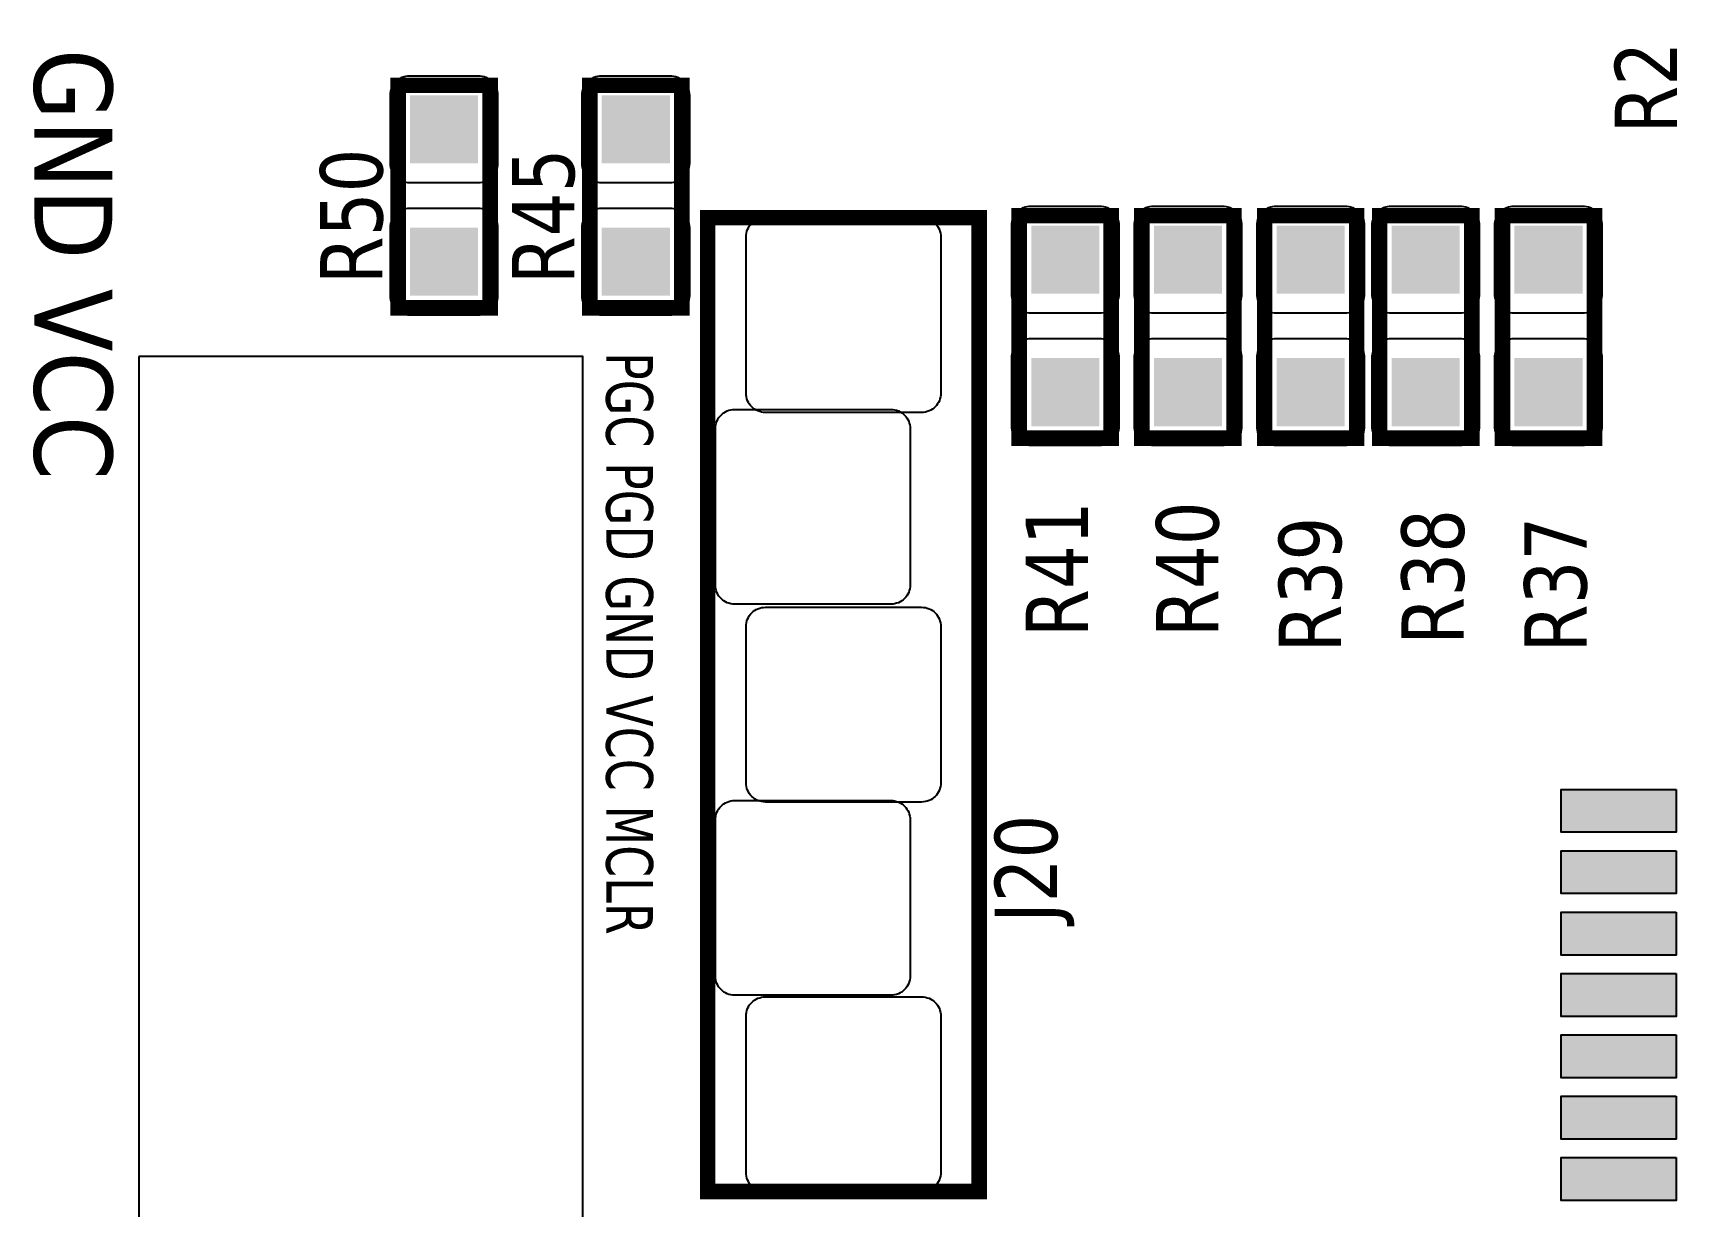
# Model space of a CAD drawing. Header units: millimetres. Extents: x 124 to 302, y 105 to 223.
# Drawn here: x 147.532 to 148.376, y 112.572 to 113.174 of the extents above; entities that cross this region are included whole.
import ezdxf

# ---------------------------------------------------------------- set-up
doc = ezdxf.new("R2010")
doc.units = ezdxf.units.MM
doc.styles.get("Standard").update_dxf_attribs({"font": 'tahoma.ttf'})

# ---------------------------------------------------------------- blocks, each defined once
blk = doc.blocks.new('RPAD')
blk.add_trace([(-0.5, -0.5), (-0.5, 0.5), (0.5, -0.5), (0.5, 0.5)])

msp = doc.modelspace()

# ---------------------------------------------------------------- linework, layer by layer
at = {"const_width": 0.008}
for points in [[(147.71919, 113.03327), (147.76644, 113.03327), (147.76644, 113.14745), (147.71919, 113.14745), (147.71919, 113.03327)], [(147.71919, 113.03327), (147.76644, 113.03327), (147.76644, 113.14745), (147.71919, 113.14745), (147.71919, 113.03327)], [(147.71919, 113.03327), (147.76644, 113.03327), (147.76644, 113.14745), (147.71919, 113.14745), (147.71919, 113.03327)], [(147.81762, 113.03327), (147.86486, 113.03327), (147.86486, 113.14745), (147.81762, 113.14745), (147.81762, 113.03327)], [(147.81762, 113.03327), (147.86486, 113.03327), (147.86486, 113.14745), (147.81762, 113.14745), (147.81762, 113.03327)], [(147.81762, 113.03327), (147.86486, 113.03327), (147.86486, 113.14745), (147.81762, 113.14745), (147.81762, 113.03327)], [(147.87815, 112.5795), (148.01752, 112.5795), (148.01752, 113.0795), (147.87815, 113.0795), (147.87815, 112.5795)], [(147.87815, 112.5795), (148.01752, 112.5795), (148.01752, 113.0795), (147.87815, 113.0795), (147.87815, 112.5795)], [(147.87815, 112.5795), (148.01752, 112.5795), (148.01752, 113.0795), (147.87815, 113.0795), (147.87815, 112.5795)], [(148.03809, 112.96634), (148.08533, 112.96634), (148.08533, 113.08052), (148.03809, 113.08052), (148.03809, 112.96634)], [(148.03809, 112.96634), (148.08533, 112.96634), (148.08533, 113.08052), (148.03809, 113.08052), (148.03809, 112.96634)], [(148.03809, 112.96634), (148.08533, 112.96634), (148.08533, 113.08052), (148.03809, 113.08052), (148.03809, 112.96634)], [(148.10108, 112.96634), (148.14833, 112.96634), (148.14833, 113.08052), (148.10108, 113.08052), (148.10108, 112.96634)], [(148.10108, 112.96634), (148.14833, 112.96634), (148.14833, 113.08052), (148.10108, 113.08052), (148.10108, 112.96634)], [(148.10108, 112.96634), (148.14833, 112.96634), (148.14833, 113.08052), (148.10108, 113.08052), (148.10108, 112.96634)], [(148.16407, 112.96634), (148.21132, 112.96634), (148.21132, 113.08052), (148.16407, 113.08052), (148.16407, 112.96634)], [(148.16407, 112.96634), (148.21132, 112.96634), (148.21132, 113.08052), (148.16407, 113.08052), (148.16407, 112.96634)], [(148.16407, 112.96634), (148.21132, 112.96634), (148.21132, 113.08052), (148.16407, 113.08052), (148.16407, 112.96634)], [(148.22313, 112.96634), (148.27037, 112.96634), (148.27037, 113.08052), (148.22313, 113.08052), (148.22313, 112.96634)], [(148.22313, 112.96634), (148.27037, 112.96634), (148.27037, 113.08052), (148.22313, 113.08052), (148.22313, 112.96634)], [(148.22313, 112.96634), (148.27037, 112.96634), (148.27037, 113.08052), (148.22313, 113.08052), (148.22313, 112.96634)], [(148.28612, 112.96634), (148.33337, 112.96634), (148.33337, 113.08052), (148.28612, 113.08052), (148.28612, 112.96634)], [(148.28612, 112.96634), (148.33337, 112.96634), (148.33337, 113.08052), (148.28612, 113.08052), (148.28612, 112.96634)], [(148.28612, 112.96634), (148.33337, 112.96634), (148.33337, 113.08052), (148.28612, 113.08052), (148.28612, 112.96634)]]:
    msp.add_lwpolyline(points, dxfattribs=at)
for points in [[(147.71531, 113.10739), (147.71531, 113.14239), (147.71536, 113.14343), (147.71551, 113.14444), (147.71576, 113.14541), (147.71609, 113.14633), (147.7165, 113.14721), (147.717, 113.14803), (147.71756, 113.1488), (147.7182, 113.1495), (147.71891, 113.15014), (147.71968, 113.15071), (147.7205, 113.15121), (147.72138, 113.15162), (147.7223, 113.15195), (147.72327, 113.1522), (147.72427, 113.15234), (147.72531, 113.15239), (147.76031, 113.15239), (147.76135, 113.15234), (147.76236, 113.1522), (147.76333, 113.15195), (147.76425, 113.15162), (147.76513, 113.15121), (147.76595, 113.15071), (147.76672, 113.15014), (147.76742, 113.1495), (147.76806, 113.1488), (147.76863, 113.14803), (147.76913, 113.14721), (147.76954, 113.14633), (147.76987, 113.14541), (147.77012, 113.14444), (147.77026, 113.14343), (147.77031, 113.14239), (147.77031, 113.10739), (147.77026, 113.10635), (147.77012, 113.10535), (147.76987, 113.10438), (147.76954, 113.10346), (147.76913, 113.10258), (147.76863, 113.10176), (147.76806, 113.10099), (147.76742, 113.10028), (147.76672, 113.09964), (147.76595, 113.09908), (147.76513, 113.09858), (147.76425, 113.09817), (147.76333, 113.09784), (147.76236, 113.09759), (147.76135, 113.09744), (147.76031, 113.09739), (147.72531, 113.09739), (147.72427, 113.09744), (147.72327, 113.09759), (147.7223, 113.09784), (147.72138, 113.09817), (147.7205, 113.09858), (147.71968, 113.09908), (147.71891, 113.09964), (147.7182, 113.10028), (147.71756, 113.10099), (147.717, 113.10176), (147.7165, 113.10258), (147.71609, 113.10346), (147.71576, 113.10438), (147.71551, 113.10535), (147.71536, 113.10635), (147.71531, 113.10739)], [(147.81374, 113.10739), (147.81374, 113.14239), (147.81379, 113.14343), (147.81394, 113.14444), (147.81418, 113.14541), (147.81451, 113.14633), (147.81493, 113.14721), (147.81542, 113.14803), (147.81599, 113.1488), (147.81663, 113.1495), (147.81734, 113.15014), (147.8181, 113.15071), (147.81893, 113.15121), (147.8198, 113.15162), (147.82073, 113.15195), (147.82169, 113.1522), (147.8227, 113.15234), (147.82374, 113.15239), (147.85874, 113.15239), (147.85978, 113.15234), (147.86078, 113.1522), (147.86175, 113.15195), (147.86267, 113.15162), (147.86355, 113.15121), (147.86438, 113.15071), (147.86514, 113.15014), (147.86585, 113.1495), (147.86649, 113.1488), (147.86706, 113.14803), (147.86755, 113.14721), (147.86797, 113.14633), (147.8683, 113.14541), (147.86854, 113.14444), (147.86869, 113.14343), (147.86874, 113.14239), (147.86874, 113.10739), (147.86869, 113.10635), (147.86854, 113.10535), (147.8683, 113.10438), (147.86797, 113.10346), (147.86755, 113.10258), (147.86706, 113.10176), (147.86649, 113.10099), (147.86585, 113.10028), (147.86514, 113.09964), (147.86438, 113.09908), (147.86355, 113.09858), (147.86267, 113.09817), (147.86175, 113.09784), (147.86078, 113.09759), (147.85978, 113.09744), (147.85874, 113.09739), (147.82374, 113.09739), (147.8227, 113.09744), (147.82169, 113.09759), (147.82073, 113.09784), (147.8198, 113.09817), (147.81893, 113.09858), (147.8181, 113.09908), (147.81734, 113.09964), (147.81663, 113.10028), (147.81599, 113.10099), (147.81542, 113.10176), (147.81493, 113.10258), (147.81451, 113.10346), (147.81418, 113.10438), (147.81394, 113.10535), (147.81379, 113.10635), (147.81374, 113.10739)], [(147.71531, 113.03939), (147.71531, 113.07439), (147.71536, 113.07543), (147.71551, 113.07644), (147.71576, 113.07741), (147.71609, 113.07833), (147.7165, 113.07921), (147.717, 113.08003), (147.71756, 113.0808), (147.7182, 113.0815), (147.71891, 113.08214), (147.71968, 113.08271), (147.7205, 113.08321), (147.72138, 113.08362), (147.7223, 113.08395), (147.72327, 113.0842), (147.72427, 113.08434), (147.72531, 113.08439), (147.76031, 113.08439), (147.76135, 113.08434), (147.76236, 113.0842), (147.76333, 113.08395), (147.76425, 113.08362), (147.76513, 113.08321), (147.76595, 113.08271), (147.76672, 113.08214), (147.76742, 113.0815), (147.76806, 113.0808), (147.76863, 113.08003), (147.76913, 113.07921), (147.76954, 113.07833), (147.76987, 113.07741), (147.77012, 113.07644), (147.77026, 113.07543), (147.77031, 113.07439), (147.77031, 113.03939), (147.77026, 113.03835), (147.77012, 113.03735), (147.76987, 113.03638), (147.76954, 113.03546), (147.76913, 113.03458), (147.76863, 113.03376), (147.76806, 113.03299), (147.76742, 113.03228), (147.76672, 113.03164), (147.76595, 113.03108), (147.76513, 113.03058), (147.76425, 113.03017), (147.76333, 113.02984), (147.76236, 113.02959), (147.76135, 113.02944), (147.76031, 113.02939), (147.72531, 113.02939), (147.72427, 113.02944), (147.72327, 113.02959), (147.7223, 113.02984), (147.72138, 113.03017), (147.7205, 113.03058), (147.71968, 113.03108), (147.71891, 113.03164), (147.7182, 113.03228), (147.71756, 113.03299), (147.717, 113.03376), (147.7165, 113.03458), (147.71609, 113.03546), (147.71576, 113.03638), (147.71551, 113.03735), (147.71536, 113.03835), (147.71531, 113.03939)], [(147.81374, 113.03939), (147.81374, 113.07439), (147.81379, 113.07543), (147.81394, 113.07644), (147.81418, 113.07741), (147.81451, 113.07833), (147.81493, 113.07921), (147.81542, 113.08003), (147.81599, 113.0808), (147.81663, 113.0815), (147.81734, 113.08214), (147.8181, 113.08271), (147.81893, 113.08321), (147.8198, 113.08362), (147.82073, 113.08395), (147.82169, 113.0842), (147.8227, 113.08434), (147.82374, 113.08439), (147.85874, 113.08439), (147.85978, 113.08434), (147.86078, 113.0842), (147.86175, 113.08395), (147.86267, 113.08362), (147.86355, 113.08321), (147.86438, 113.08271), (147.86514, 113.08214), (147.86585, 113.0815), (147.86649, 113.0808), (147.86706, 113.08003), (147.86755, 113.07921), (147.86797, 113.07833), (147.8683, 113.07741), (147.86854, 113.07644), (147.86869, 113.07543), (147.86874, 113.07439), (147.86874, 113.03939), (147.86869, 113.03835), (147.86854, 113.03735), (147.8683, 113.03638), (147.86797, 113.03546), (147.86755, 113.03458), (147.86706, 113.03376), (147.86649, 113.03299), (147.86585, 113.03228), (147.86514, 113.03164), (147.86438, 113.03108), (147.86355, 113.03058), (147.86267, 113.03017), (147.86175, 113.02984), (147.86078, 113.02959), (147.85978, 113.02944), (147.85874, 113.02939), (147.82374, 113.02939), (147.8227, 113.02944), (147.82169, 113.02959), (147.82073, 113.02984), (147.8198, 113.03017), (147.81893, 113.03058), (147.8181, 113.03108), (147.81734, 113.03164), (147.81663, 113.03228), (147.81599, 113.03299), (147.81542, 113.03376), (147.81493, 113.03458), (147.81451, 113.03546), (147.81418, 113.03638), (147.81394, 113.03735), (147.81379, 113.03835), (147.81374, 113.03939)], [(148.03421, 113.04046), (148.03421, 113.07546), (148.03426, 113.0765), (148.03441, 113.07751), (148.03465, 113.07848), (148.03498, 113.0794), (148.0354, 113.08028), (148.03589, 113.0811), (148.03646, 113.08187), (148.0371, 113.08257), (148.03781, 113.08321), (148.03858, 113.08378), (148.0394, 113.08428), (148.04028, 113.08469), (148.0412, 113.08502), (148.04217, 113.08527), (148.04317, 113.08541), (148.04421, 113.08546), (148.07921, 113.08546), (148.08025, 113.08541), (148.08126, 113.08527), (148.08222, 113.08502), (148.08315, 113.08469), (148.08402, 113.08428), (148.08485, 113.08378), (148.08561, 113.08321), (148.08632, 113.08257), (148.08696, 113.08187), (148.08753, 113.0811), (148.08803, 113.08028), (148.08844, 113.0794), (148.08877, 113.07848), (148.08901, 113.07751), (148.08916, 113.0765), (148.08921, 113.07546), (148.08921, 113.04046), (148.08916, 113.03943), (148.08901, 113.03842), (148.08877, 113.03745), (148.08844, 113.03653), (148.08803, 113.03565), (148.08753, 113.03483), (148.08696, 113.03406), (148.08632, 113.03336), (148.08561, 113.03272), (148.08485, 113.03215), (148.08402, 113.03165), (148.08315, 113.03124), (148.08222, 113.03091), (148.08126, 113.03066), (148.08025, 113.03052), (148.07921, 113.03046), (148.04421, 113.03046), (148.04317, 113.03052), (148.04217, 113.03066), (148.0412, 113.03091), (148.04028, 113.03124), (148.0394, 113.03165), (148.03858, 113.03215), (148.03781, 113.03272), (148.0371, 113.03336), (148.03646, 113.03406), (148.03589, 113.03483), (148.0354, 113.03565), (148.03498, 113.03653), (148.03465, 113.03745), (148.03441, 113.03842), (148.03426, 113.03943), (148.03421, 113.04046)], [(148.0972, 113.04046), (148.0972, 113.07546), (148.09725, 113.0765), (148.0974, 113.07751), (148.09764, 113.07848), (148.09798, 113.0794), (148.09839, 113.08028), (148.09888, 113.0811), (148.09945, 113.08187), (148.10009, 113.08257), (148.1008, 113.08321), (148.10157, 113.08378), (148.10239, 113.08428), (148.10327, 113.08469), (148.10419, 113.08502), (148.10516, 113.08527), (148.10616, 113.08541), (148.1072, 113.08546), (148.1422, 113.08546), (148.14324, 113.08541), (148.14425, 113.08527), (148.14522, 113.08502), (148.14614, 113.08469), (148.14702, 113.08428), (148.14784, 113.08378), (148.14861, 113.08321), (148.14931, 113.08257), (148.14995, 113.08187), (148.15052, 113.0811), (148.15102, 113.08028), (148.15143, 113.0794), (148.15176, 113.07848), (148.15201, 113.07751), (148.15215, 113.0765), (148.1522, 113.07546), (148.1522, 113.04046), (148.15215, 113.03943), (148.15201, 113.03842), (148.15176, 113.03745), (148.15143, 113.03653), (148.15102, 113.03565), (148.15052, 113.03483), (148.14995, 113.03406), (148.14931, 113.03336), (148.14861, 113.03272), (148.14784, 113.03215), (148.14702, 113.03165), (148.14614, 113.03124), (148.14522, 113.03091), (148.14425, 113.03066), (148.14324, 113.03052), (148.1422, 113.03046), (148.1072, 113.03046), (148.10616, 113.03052), (148.10516, 113.03066), (148.10419, 113.03091), (148.10327, 113.03124), (148.10239, 113.03165), (148.10157, 113.03215), (148.1008, 113.03272), (148.10009, 113.03336), (148.09945, 113.03406), (148.09888, 113.03483), (148.09839, 113.03565), (148.09798, 113.03653), (148.09764, 113.03745), (148.0974, 113.03842), (148.09725, 113.03943), (148.0972, 113.04046)], [(148.1602, 113.04046), (148.1602, 113.07546), (148.16025, 113.0765), (148.16039, 113.07751), (148.16064, 113.07848), (148.16097, 113.0794), (148.16138, 113.08028), (148.16188, 113.0811), (148.16245, 113.08187), (148.16309, 113.08257), (148.16379, 113.08321), (148.16456, 113.08378), (148.16538, 113.08428), (148.16626, 113.08469), (148.16718, 113.08502), (148.16815, 113.08527), (148.16916, 113.08541), (148.1702, 113.08546), (148.2052, 113.08546), (148.20624, 113.08541), (148.20724, 113.08527), (148.20821, 113.08502), (148.20913, 113.08469), (148.21001, 113.08428), (148.21083, 113.08378), (148.2116, 113.08321), (148.21231, 113.08257), (148.21295, 113.08187), (148.21351, 113.0811), (148.21401, 113.08028), (148.21442, 113.0794), (148.21476, 113.07848), (148.215, 113.07751), (148.21515, 113.0765), (148.2152, 113.07546), (148.2152, 113.04046), (148.21515, 113.03943), (148.215, 113.03842), (148.21476, 113.03745), (148.21442, 113.03653), (148.21401, 113.03565), (148.21351, 113.03483), (148.21295, 113.03406), (148.21231, 113.03336), (148.2116, 113.03272), (148.21083, 113.03215), (148.21001, 113.03165), (148.20913, 113.03124), (148.20821, 113.03091), (148.20724, 113.03066), (148.20624, 113.03052), (148.2052, 113.03046), (148.1702, 113.03046), (148.16916, 113.03052), (148.16815, 113.03066), (148.16718, 113.03091), (148.16626, 113.03124), (148.16538, 113.03165), (148.16456, 113.03215), (148.16379, 113.03272), (148.16309, 113.03336), (148.16245, 113.03406), (148.16188, 113.03483), (148.16138, 113.03565), (148.16097, 113.03653), (148.16064, 113.03745), (148.16039, 113.03842), (148.16025, 113.03943), (148.1602, 113.04046)], [(148.21925, 113.04046), (148.21925, 113.07546), (148.2193, 113.0765), (148.21945, 113.07751), (148.21969, 113.07848), (148.22002, 113.0794), (148.22044, 113.08028), (148.22093, 113.0811), (148.2215, 113.08187), (148.22214, 113.08257), (148.22285, 113.08321), (148.22362, 113.08378), (148.22444, 113.08428), (148.22532, 113.08469), (148.22624, 113.08502), (148.22721, 113.08527), (148.22821, 113.08541), (148.22925, 113.08546), (148.26425, 113.08546), (148.26529, 113.08541), (148.2663, 113.08527), (148.26726, 113.08502), (148.26819, 113.08469), (148.26906, 113.08428), (148.26989, 113.08378), (148.27065, 113.08321), (148.27136, 113.08257), (148.272, 113.08187), (148.27257, 113.0811), (148.27306, 113.08028), (148.27348, 113.0794), (148.27381, 113.07848), (148.27405, 113.07751), (148.2742, 113.0765), (148.27425, 113.07546), (148.27425, 113.04046), (148.2742, 113.03943), (148.27405, 113.03842), (148.27381, 113.03745), (148.27348, 113.03653), (148.27306, 113.03565), (148.27257, 113.03483), (148.272, 113.03406), (148.27136, 113.03336), (148.27065, 113.03272), (148.26989, 113.03215), (148.26906, 113.03165), (148.26819, 113.03124), (148.26726, 113.03091), (148.2663, 113.03066), (148.26529, 113.03052), (148.26425, 113.03046), (148.22925, 113.03046), (148.22821, 113.03052), (148.22721, 113.03066), (148.22624, 113.03091), (148.22532, 113.03124), (148.22444, 113.03165), (148.22362, 113.03215), (148.22285, 113.03272), (148.22214, 113.03336), (148.2215, 113.03406), (148.22093, 113.03483), (148.22044, 113.03565), (148.22002, 113.03653), (148.21969, 113.03745), (148.21945, 113.03842), (148.2193, 113.03943), (148.21925, 113.04046)], [(148.28224, 113.04046), (148.28224, 113.07546), (148.28229, 113.0765), (148.28244, 113.07751), (148.28268, 113.07848), (148.28301, 113.0794), (148.28343, 113.08028), (148.28392, 113.0811), (148.28449, 113.08187), (148.28513, 113.08257), (148.28584, 113.08321), (148.28661, 113.08378), (148.28743, 113.08428), (148.28831, 113.08469), (148.28923, 113.08502), (148.2902, 113.08527), (148.2912, 113.08541), (148.29224, 113.08546), (148.32724, 113.08546), (148.32828, 113.08541), (148.32929, 113.08527), (148.33025, 113.08502), (148.33118, 113.08469), (148.33206, 113.08428), (148.33288, 113.08378), (148.33365, 113.08321), (148.33435, 113.08257), (148.33499, 113.08187), (148.33556, 113.0811), (148.33606, 113.08028), (148.33647, 113.0794), (148.3368, 113.07848), (148.33704, 113.07751), (148.33719, 113.0765), (148.33724, 113.07546), (148.33724, 113.04046), (148.33719, 113.03943), (148.33704, 113.03842), (148.3368, 113.03745), (148.33647, 113.03653), (148.33606, 113.03565), (148.33556, 113.03483), (148.33499, 113.03406), (148.33435, 113.03336), (148.33365, 113.03272), (148.33288, 113.03215), (148.33206, 113.03165), (148.33118, 113.03124), (148.33025, 113.03091), (148.32929, 113.03066), (148.32828, 113.03052), (148.32724, 113.03046), (148.29224, 113.03046), (148.2912, 113.03052), (148.2902, 113.03066), (148.28923, 113.03091), (148.28831, 113.03124), (148.28743, 113.03165), (148.28661, 113.03215), (148.28584, 113.03272), (148.28513, 113.03336), (148.28449, 113.03406), (148.28392, 113.03483), (148.28343, 113.03565), (148.28301, 113.03653), (148.28268, 113.03745), (148.28244, 113.03842), (148.28229, 113.03943), (148.28224, 113.04046)], [(147.99784, 113.0695), (147.99784, 112.9895), (147.99779, 112.98846), (147.99764, 112.98746), (147.9974, 112.98649), (147.99707, 112.98556), (147.99665, 112.98469), (147.99616, 112.98386), (147.99559, 112.9831), (147.99495, 112.98239), (147.99424, 112.98175), (147.99347, 112.98118), (147.99265, 112.98069), (147.99177, 112.98027), (147.99085, 112.97994), (147.98988, 112.9797), (147.98888, 112.97955), (147.98784, 112.9795), (147.90784, 112.9795), (147.9068, 112.97955), (147.90579, 112.9797), (147.90483, 112.97994), (147.9039, 112.98027), (147.90303, 112.98069), (147.9022, 112.98118), (147.90143, 112.98175), (147.90073, 112.98239), (147.90009, 112.9831), (147.89952, 112.98386), (147.89902, 112.98469), (147.89861, 112.98556), (147.89828, 112.98649), (147.89804, 112.98746), (147.89789, 112.98846), (147.89784, 112.9895), (147.89784, 113.0695), (147.89789, 113.07054), (147.89804, 113.07154), (147.89828, 113.07251), (147.89861, 113.07344), (147.89902, 113.07431), (147.89952, 113.07514), (147.90009, 113.0759), (147.90073, 113.07661), (147.90143, 113.07725), (147.9022, 113.07782), (147.90303, 113.07831), (147.9039, 113.07873), (147.90483, 113.07906), (147.90579, 113.0793), (147.9068, 113.07945), (147.90784, 113.0795), (147.98784, 113.0795), (147.98888, 113.07945), (147.98988, 113.0793), (147.99085, 113.07906), (147.99177, 113.07873), (147.99265, 113.07831), (147.99347, 113.07782), (147.99424, 113.07725), (147.99495, 113.07661), (147.99559, 113.0759), (147.99616, 113.07514), (147.99665, 113.07431), (147.99707, 113.07344), (147.9974, 113.07251), (147.99764, 113.07154), (147.99779, 113.07054), (147.99784, 113.0695)], [(148.03421, 112.97246), (148.03421, 113.00746), (148.03426, 113.0085), (148.03441, 113.00951), (148.03465, 113.01048), (148.03498, 113.0114), (148.0354, 113.01228), (148.03589, 113.0131), (148.03646, 113.01387), (148.0371, 113.01457), (148.03781, 113.01521), (148.03858, 113.01578), (148.0394, 113.01628), (148.04028, 113.01669), (148.0412, 113.01702), (148.04217, 113.01727), (148.04317, 113.01741), (148.04421, 113.01746), (148.07921, 113.01746), (148.08025, 113.01741), (148.08126, 113.01727), (148.08222, 113.01702), (148.08315, 113.01669), (148.08402, 113.01628), (148.08485, 113.01578), (148.08561, 113.01521), (148.08632, 113.01457), (148.08696, 113.01387), (148.08753, 113.0131), (148.08803, 113.01228), (148.08844, 113.0114), (148.08877, 113.01048), (148.08901, 113.00951), (148.08916, 113.0085), (148.08921, 113.00746), (148.08921, 112.97246), (148.08916, 112.97143), (148.08901, 112.97042), (148.08877, 112.96945), (148.08844, 112.96853), (148.08803, 112.96765), (148.08753, 112.96683), (148.08696, 112.96606), (148.08632, 112.96536), (148.08561, 112.96472), (148.08485, 112.96415), (148.08402, 112.96365), (148.08315, 112.96324), (148.08222, 112.96291), (148.08126, 112.96266), (148.08025, 112.96252), (148.07921, 112.96246), (148.04421, 112.96246), (148.04317, 112.96252), (148.04217, 112.96266), (148.0412, 112.96291), (148.04028, 112.96324), (148.0394, 112.96365), (148.03858, 112.96415), (148.03781, 112.96472), (148.0371, 112.96536), (148.03646, 112.96606), (148.03589, 112.96683), (148.0354, 112.96765), (148.03498, 112.96853), (148.03465, 112.96945), (148.03441, 112.97042), (148.03426, 112.97143), (148.03421, 112.97246)], [(148.0972, 112.97246), (148.0972, 113.00746), (148.09725, 113.0085), (148.0974, 113.00951), (148.09764, 113.01048), (148.09798, 113.0114), (148.09839, 113.01228), (148.09888, 113.0131), (148.09945, 113.01387), (148.10009, 113.01457), (148.1008, 113.01521), (148.10157, 113.01578), (148.10239, 113.01628), (148.10327, 113.01669), (148.10419, 113.01702), (148.10516, 113.01727), (148.10616, 113.01741), (148.1072, 113.01746), (148.1422, 113.01746), (148.14324, 113.01741), (148.14425, 113.01727), (148.14522, 113.01702), (148.14614, 113.01669), (148.14702, 113.01628), (148.14784, 113.01578), (148.14861, 113.01521), (148.14931, 113.01457), (148.14995, 113.01387), (148.15052, 113.0131), (148.15102, 113.01228), (148.15143, 113.0114), (148.15176, 113.01048), (148.15201, 113.00951), (148.15215, 113.0085), (148.1522, 113.00746), (148.1522, 112.97246), (148.15215, 112.97143), (148.15201, 112.97042), (148.15176, 112.96945), (148.15143, 112.96853), (148.15102, 112.96765), (148.15052, 112.96683), (148.14995, 112.96606), (148.14931, 112.96536), (148.14861, 112.96472), (148.14784, 112.96415), (148.14702, 112.96365), (148.14614, 112.96324), (148.14522, 112.96291), (148.14425, 112.96266), (148.14324, 112.96252), (148.1422, 112.96246), (148.1072, 112.96246), (148.10616, 112.96252), (148.10516, 112.96266), (148.10419, 112.96291), (148.10327, 112.96324), (148.10239, 112.96365), (148.10157, 112.96415), (148.1008, 112.96472), (148.10009, 112.96536), (148.09945, 112.96606), (148.09888, 112.96683), (148.09839, 112.96765), (148.09798, 112.96853), (148.09764, 112.96945), (148.0974, 112.97042), (148.09725, 112.97143), (148.0972, 112.97246)], [(148.1602, 112.97246), (148.1602, 113.00746), (148.16025, 113.0085), (148.16039, 113.00951), (148.16064, 113.01048), (148.16097, 113.0114), (148.16138, 113.01228), (148.16188, 113.0131), (148.16245, 113.01387), (148.16309, 113.01457), (148.16379, 113.01521), (148.16456, 113.01578), (148.16538, 113.01628), (148.16626, 113.01669), (148.16718, 113.01702), (148.16815, 113.01727), (148.16916, 113.01741), (148.1702, 113.01746), (148.2052, 113.01746), (148.20624, 113.01741), (148.20724, 113.01727), (148.20821, 113.01702), (148.20913, 113.01669), (148.21001, 113.01628), (148.21083, 113.01578), (148.2116, 113.01521), (148.21231, 113.01457), (148.21295, 113.01387), (148.21351, 113.0131), (148.21401, 113.01228), (148.21442, 113.0114), (148.21476, 113.01048), (148.215, 113.00951), (148.21515, 113.0085), (148.2152, 113.00746), (148.2152, 112.97246), (148.21515, 112.97143), (148.215, 112.97042), (148.21476, 112.96945), (148.21442, 112.96853), (148.21401, 112.96765), (148.21351, 112.96683), (148.21295, 112.96606), (148.21231, 112.96536), (148.2116, 112.96472), (148.21083, 112.96415), (148.21001, 112.96365), (148.20913, 112.96324), (148.20821, 112.96291), (148.20724, 112.96266), (148.20624, 112.96252), (148.2052, 112.96246), (148.1702, 112.96246), (148.16916, 112.96252), (148.16815, 112.96266), (148.16718, 112.96291), (148.16626, 112.96324), (148.16538, 112.96365), (148.16456, 112.96415), (148.16379, 112.96472), (148.16309, 112.96536), (148.16245, 112.96606), (148.16188, 112.96683), (148.16138, 112.96765), (148.16097, 112.96853), (148.16064, 112.96945), (148.16039, 112.97042), (148.16025, 112.97143), (148.1602, 112.97246)], [(148.21925, 112.97246), (148.21925, 113.00746), (148.2193, 113.0085), (148.21945, 113.00951), (148.21969, 113.01048), (148.22002, 113.0114), (148.22044, 113.01228), (148.22093, 113.0131), (148.2215, 113.01387), (148.22214, 113.01457), (148.22285, 113.01521), (148.22362, 113.01578), (148.22444, 113.01628), (148.22532, 113.01669), (148.22624, 113.01702), (148.22721, 113.01727), (148.22821, 113.01741), (148.22925, 113.01746), (148.26425, 113.01746), (148.26529, 113.01741), (148.2663, 113.01727), (148.26726, 113.01702), (148.26819, 113.01669), (148.26906, 113.01628), (148.26989, 113.01578), (148.27065, 113.01521), (148.27136, 113.01457), (148.272, 113.01387), (148.27257, 113.0131), (148.27306, 113.01228), (148.27348, 113.0114), (148.27381, 113.01048), (148.27405, 113.00951), (148.2742, 113.0085), (148.27425, 113.00746), (148.27425, 112.97246), (148.2742, 112.97143), (148.27405, 112.97042), (148.27381, 112.96945), (148.27348, 112.96853), (148.27306, 112.96765), (148.27257, 112.96683), (148.272, 112.96606), (148.27136, 112.96536), (148.27065, 112.96472), (148.26989, 112.96415), (148.26906, 112.96365), (148.26819, 112.96324), (148.26726, 112.96291), (148.2663, 112.96266), (148.26529, 112.96252), (148.26425, 112.96246), (148.22925, 112.96246), (148.22821, 112.96252), (148.22721, 112.96266), (148.22624, 112.96291), (148.22532, 112.96324), (148.22444, 112.96365), (148.22362, 112.96415), (148.22285, 112.96472), (148.22214, 112.96536), (148.2215, 112.96606), (148.22093, 112.96683), (148.22044, 112.96765), (148.22002, 112.96853), (148.21969, 112.96945), (148.21945, 112.97042), (148.2193, 112.97143), (148.21925, 112.97246)], [(148.28224, 112.97246), (148.28224, 113.00746), (148.28229, 113.0085), (148.28244, 113.00951), (148.28268, 113.01048), (148.28301, 113.0114), (148.28343, 113.01228), (148.28392, 113.0131), (148.28449, 113.01387), (148.28513, 113.01457), (148.28584, 113.01521), (148.28661, 113.01578), (148.28743, 113.01628), (148.28831, 113.01669), (148.28923, 113.01702), (148.2902, 113.01727), (148.2912, 113.01741), (148.29224, 113.01746), (148.32724, 113.01746), (148.32828, 113.01741), (148.32929, 113.01727), (148.33025, 113.01702), (148.33118, 113.01669), (148.33206, 113.01628), (148.33288, 113.01578), (148.33365, 113.01521), (148.33435, 113.01457), (148.33499, 113.01387), (148.33556, 113.0131), (148.33606, 113.01228), (148.33647, 113.0114), (148.3368, 113.01048), (148.33704, 113.00951), (148.33719, 113.0085), (148.33724, 113.00746), (148.33724, 112.97246), (148.33719, 112.97143), (148.33704, 112.97042), (148.3368, 112.96945), (148.33647, 112.96853), (148.33606, 112.96765), (148.33556, 112.96683), (148.33499, 112.96606), (148.33435, 112.96536), (148.33365, 112.96472), (148.33288, 112.96415), (148.33206, 112.96365), (148.33118, 112.96324), (148.33025, 112.96291), (148.32929, 112.96266), (148.32828, 112.96252), (148.32724, 112.96246), (148.29224, 112.96246), (148.2912, 112.96252), (148.2902, 112.96266), (148.28923, 112.96291), (148.28831, 112.96324), (148.28743, 112.96365), (148.28661, 112.96415), (148.28584, 112.96472), (148.28513, 112.96536), (148.28449, 112.96606), (148.28392, 112.96683), (148.28343, 112.96765), (148.28301, 112.96853), (148.28268, 112.96945), (148.28244, 112.97042), (148.28229, 112.97143), (148.28224, 112.97246)], [(147.98209, 112.97108), (147.98209, 112.89108), (147.98204, 112.89004), (147.98189, 112.88903), (147.98165, 112.88806), (147.98132, 112.88714), (147.9809, 112.88626), (147.98041, 112.88544), (147.97984, 112.88467), (147.9792, 112.88397), (147.97849, 112.88333), (147.97773, 112.88276), (147.9769, 112.88226), (147.97603, 112.88185), (147.9751, 112.88152), (147.97413, 112.88127), (147.97313, 112.88113), (147.97209, 112.88108), (147.89209, 112.88108), (147.89105, 112.88113), (147.89005, 112.88127), (147.88908, 112.88152), (147.88815, 112.88185), (147.88728, 112.88226), (147.88645, 112.88276), (147.88569, 112.88333), (147.88498, 112.88397), (147.88434, 112.88467), (147.88377, 112.88544), (147.88328, 112.88626), (147.88286, 112.88714), (147.88253, 112.88806), (147.88229, 112.88903), (147.88214, 112.89004), (147.88209, 112.89108), (147.88209, 112.97108), (147.88214, 112.97211), (147.88229, 112.97312), (147.88253, 112.97409), (147.88286, 112.97501), (147.88328, 112.97589), (147.88377, 112.97671), (147.88434, 112.97748), (147.88498, 112.97818), (147.88569, 112.97882), (147.88645, 112.97939), (147.88728, 112.97989), (147.88815, 112.9803), (147.88908, 112.98063), (147.89005, 112.98088), (147.89105, 112.98102), (147.89209, 112.98108), (147.97209, 112.98108), (147.97313, 112.98102), (147.97413, 112.98088), (147.9751, 112.98063), (147.97603, 112.9803), (147.9769, 112.97989), (147.97773, 112.97939), (147.97849, 112.97882), (147.9792, 112.97818), (147.97984, 112.97748), (147.98041, 112.97671), (147.9809, 112.97589), (147.98132, 112.97501), (147.98165, 112.97409), (147.98189, 112.97312), (147.98204, 112.97211), (147.98209, 112.97108)], [(147.99784, 112.8695), (147.99784, 112.7895), (147.99779, 112.78846), (147.99764, 112.78746), (147.9974, 112.78649), (147.99707, 112.78556), (147.99665, 112.78469), (147.99616, 112.78386), (147.99559, 112.7831), (147.99495, 112.78239), (147.99424, 112.78175), (147.99347, 112.78118), (147.99265, 112.78069), (147.99177, 112.78027), (147.99085, 112.77994), (147.98988, 112.7797), (147.98888, 112.77955), (147.98784, 112.7795), (147.90784, 112.7795), (147.9068, 112.77955), (147.90579, 112.7797), (147.90483, 112.77994), (147.9039, 112.78027), (147.90303, 112.78069), (147.9022, 112.78118), (147.90143, 112.78175), (147.90073, 112.78239), (147.90009, 112.7831), (147.89952, 112.78386), (147.89902, 112.78469), (147.89861, 112.78556), (147.89828, 112.78649), (147.89804, 112.78746), (147.89789, 112.78846), (147.89784, 112.7895), (147.89784, 112.8695), (147.89789, 112.87054), (147.89804, 112.87154), (147.89828, 112.87251), (147.89861, 112.87344), (147.89902, 112.87431), (147.89952, 112.87514), (147.90009, 112.8759), (147.90073, 112.87661), (147.90143, 112.87725), (147.9022, 112.87782), (147.90303, 112.87831), (147.9039, 112.87873), (147.90483, 112.87906), (147.90579, 112.8793), (147.9068, 112.87945), (147.90784, 112.8795), (147.98784, 112.8795), (147.98888, 112.87945), (147.98988, 112.8793), (147.99085, 112.87906), (147.99177, 112.87873), (147.99265, 112.87831), (147.99347, 112.87782), (147.99424, 112.87725), (147.99495, 112.87661), (147.99559, 112.8759), (147.99616, 112.87514), (147.99665, 112.87431), (147.99707, 112.87344), (147.9974, 112.87251), (147.99764, 112.87154), (147.99779, 112.87054), (147.99784, 112.8695)], [(148.37534, 112.78596), (148.37534, 112.76396), (148.31634, 112.76396), (148.31634, 112.78596), (148.37534, 112.78596)], [(147.98209, 112.77029), (147.98209, 112.69029), (147.98204, 112.68925), (147.98189, 112.68824), (147.98165, 112.68728), (147.98132, 112.68635), (147.9809, 112.68548), (147.98041, 112.68465), (147.97984, 112.68388), (147.9792, 112.68318), (147.97849, 112.68254), (147.97773, 112.68197), (147.9769, 112.68147), (147.97603, 112.68106), (147.9751, 112.68073), (147.97413, 112.68049), (147.97313, 112.68034), (147.97209, 112.68029), (147.89209, 112.68029), (147.89105, 112.68034), (147.89005, 112.68049), (147.88908, 112.68073), (147.88815, 112.68106), (147.88728, 112.68147), (147.88645, 112.68197), (147.88569, 112.68254), (147.88498, 112.68318), (147.88434, 112.68388), (147.88377, 112.68465), (147.88328, 112.68548), (147.88286, 112.68635), (147.88253, 112.68728), (147.88229, 112.68824), (147.88214, 112.68925), (147.88209, 112.69029), (147.88209, 112.77029), (147.88214, 112.77133), (147.88229, 112.77233), (147.88253, 112.7733), (147.88286, 112.77422), (147.88328, 112.7751), (147.88377, 112.77592), (147.88434, 112.77669), (147.88498, 112.7774), (147.88569, 112.77804), (147.88645, 112.77861), (147.88728, 112.7791), (147.88815, 112.77952), (147.88908, 112.77985), (147.89005, 112.78009), (147.89105, 112.78024), (147.89209, 112.78029), (147.97209, 112.78029), (147.97313, 112.78024), (147.97413, 112.78009), (147.9751, 112.77985), (147.97603, 112.77952), (147.9769, 112.7791), (147.97773, 112.77861), (147.97849, 112.77804), (147.9792, 112.7774), (147.97984, 112.77669), (147.98041, 112.77592), (147.9809, 112.7751), (147.98132, 112.77422), (147.98165, 112.7733), (147.98189, 112.77233), (147.98204, 112.77133), (147.98209, 112.77029)], [(148.37534, 112.75447), (148.37534, 112.73247), (148.31634, 112.73247), (148.31634, 112.75447), (148.37534, 112.75447)], [(148.37534, 112.72297), (148.37534, 112.70097), (148.31634, 112.70097), (148.31634, 112.72297), (148.37534, 112.72297)], [(148.37534, 112.69148), (148.37534, 112.66948), (148.31634, 112.66948), (148.31634, 112.69148), (148.37534, 112.69148)], [(147.99784, 112.6695), (147.99784, 112.5895), (147.99779, 112.58846), (147.99764, 112.58746), (147.9974, 112.58649), (147.99707, 112.58556), (147.99665, 112.58469), (147.99616, 112.58386), (147.99559, 112.5831), (147.99495, 112.58239), (147.99424, 112.58175), (147.99347, 112.58118), (147.99265, 112.58069), (147.99177, 112.58027), (147.99085, 112.57994), (147.98988, 112.5797), (147.98888, 112.57955), (147.98784, 112.5795), (147.90784, 112.5795), (147.9068, 112.57955), (147.90579, 112.5797), (147.90483, 112.57994), (147.9039, 112.58027), (147.90303, 112.58069), (147.9022, 112.58118), (147.90143, 112.58175), (147.90073, 112.58239), (147.90009, 112.5831), (147.89952, 112.58386), (147.89902, 112.58469), (147.89861, 112.58556), (147.89828, 112.58649), (147.89804, 112.58746), (147.89789, 112.58846), (147.89784, 112.5895), (147.89784, 112.6695), (147.89789, 112.67054), (147.89804, 112.67154), (147.89828, 112.67251), (147.89861, 112.67344), (147.89902, 112.67431), (147.89952, 112.67514), (147.90009, 112.6759), (147.90073, 112.67661), (147.90143, 112.67725), (147.9022, 112.67782), (147.90303, 112.67831), (147.9039, 112.67873), (147.90483, 112.67906), (147.90579, 112.6793), (147.9068, 112.67945), (147.90784, 112.6795), (147.98784, 112.6795), (147.98888, 112.67945), (147.98988, 112.6793), (147.99085, 112.67906), (147.99177, 112.67873), (147.99265, 112.67831), (147.99347, 112.67782), (147.99424, 112.67725), (147.99495, 112.67661), (147.99559, 112.6759), (147.99616, 112.67514), (147.99665, 112.67431), (147.99707, 112.67344), (147.9974, 112.67251), (147.99764, 112.67154), (147.99779, 112.67054), (147.99784, 112.6695)], [(148.37534, 112.65998), (148.37534, 112.63798), (148.31634, 112.63798), (148.31634, 112.65998), (148.37534, 112.65998)], [(148.37534, 112.62848), (148.37534, 112.60648), (148.31634, 112.60648), (148.31634, 112.62848), (148.37534, 112.62848)], [(148.37534, 112.59699), (148.37534, 112.57499), (148.31634, 112.57499), (148.31634, 112.59699), (148.37534, 112.59699)]]:
    msp.add_lwpolyline(points, close=True)
msp.add_lwpolyline([(147.58614, 113.00816), (147.58614, 112.43095), (147.81403, 112.43095), (147.81403, 113.00816), (147.58614, 113.00816)])

# ---------------------------------------------------------------- block references
for p, xscale, yscale, rotation in [((147.74281, 113.12489), 0.035, 0.035, 90), ((147.84124, 113.12489), 0.035, 0.035, 90), ((147.74281, 113.05689), 0.035, 0.035, 90), ((147.84124, 113.05689), 0.035, 0.035, 90), ((148.06171, 113.05796), 0.035, 0.035, 90), ((148.1247, 113.05796), 0.035, 0.035, 90), ((148.1877, 113.05796), 0.035, 0.035, 90), ((148.24675, 113.05796), 0.035, 0.035, 90), ((148.30974, 113.05796), 0.035, 0.035, 90), ((148.06171, 112.98996), 0.035, 0.035, 90), ((148.1247, 112.98996), 0.035, 0.035, 90), ((148.1877, 112.98996), 0.035, 0.035, 90), ((148.24675, 112.98996), 0.035, 0.035, 90), ((148.30974, 112.98996), 0.035, 0.035, 90), ((148.34584, 112.77496), 0.022, 0.059, 270), ((148.34584, 112.74347), 0.022, 0.059, 270), ((148.34584, 112.71197), 0.022, 0.059, 270), ((148.34584, 112.68048), 0.022, 0.059, 270), ((148.34584, 112.64898), 0.022, 0.059, 270), ((148.34584, 112.61748), 0.022, 0.059, 270), ((148.34584, 112.58599), 0.022, 0.059, 270)]:
    msp.add_blockref('RPAD', p, dxfattribs=dict(xscale=xscale, yscale=yscale, rotation=rotation))

# ---------------------------------------------------------------- texts
msp.add_text('SSR1 SSR2 GND VCC', height=0.04, rotation=270).set_placement((147.53251, 113.44168))
msp.add_text('SSR1 SSR2 GND VCC', height=0.04, rotation=270).set_placement((147.53251, 113.44168))
msp.add_text('SSR1 SSR2 GND VCC', height=0.04, rotation=270).set_placement((147.53251, 113.44168))
for s, height, rotation, width, p in [('R2', 0.032, 90, 0.9375, (148.37581, 113.12269)), ('R2', 0.032, 90, 0.9375, (148.37581, 113.12269)), ('R2', 0.032, 90, 0.9375, (148.37581, 113.12269)), ('R50', 0.032, 90, 0.9375, (147.71119, 113.04536)), ('R50', 0.032, 90, 0.9375, (147.71119, 113.04536)), ('R50', 0.032, 90, 0.9375, (147.71119, 113.04536)), ('R45', 0.032, 90, 0.9375, (147.80962, 113.04536)), ('R45', 0.032, 90, 0.9375, (147.80962, 113.04536)), ('R45', 0.032, 90, 0.9375, (147.80962, 113.04536)), ('PGC PGD GND VCC MCLR', 0.024, 270, 0.833333, (147.82605, 113.01055)), ('PGC PGD GND VCC MCLR', 0.024, 270, 0.833333, (147.82605, 113.01055)), ('PGC PGD GND VCC MCLR', 0.024, 270, 0.833333, (147.82605, 113.01055)), ('R41', 0.032, 90, 0.9375, (148.0734, 112.86426)), ('R41', 0.032, 90, 0.9375, (148.0734, 112.86426)), ('R41', 0.032, 90, 0.9375, (148.0734, 112.86426)), ('R40', 0.032, 90, 0.9375, (148.14033, 112.86426)), ('R40', 0.032, 90, 0.9375, (148.14033, 112.86426)), ('R40', 0.032, 90, 0.9375, (148.14033, 112.86426)), ('R39', 0.032, 90, 0.9375, (148.20332, 112.85638)), ('R39', 0.032, 90, 0.9375, (148.20332, 112.85638)), ('R39', 0.032, 90, 0.9375, (148.20332, 112.85638)), ('R38', 0.032, 90, 0.9375, (148.26631, 112.86032)), ('R38', 0.032, 90, 0.9375, (148.26631, 112.86032)), ('R38', 0.032, 90, 0.9375, (148.26631, 112.86032)), ('R37', 0.032, 90, 0.9375, (148.3293, 112.85638)), ('R37', 0.032, 90, 0.9375, (148.3293, 112.85638)), ('R37', 0.032, 90, 0.9375, (148.3293, 112.85638)), ('J20', 0.032, 90, 0.9375, (148.05752, 112.71757)), ('J20', 0.032, 90, 0.9375, (148.05752, 112.71757)), ('J20', 0.032, 90, 0.9375, (148.05752, 112.71757))]:
    msp.add_text(s, height=height, rotation=rotation, dxfattribs=dict(width=width)).set_placement(p)

doc.saveas('drawing.dxf')
